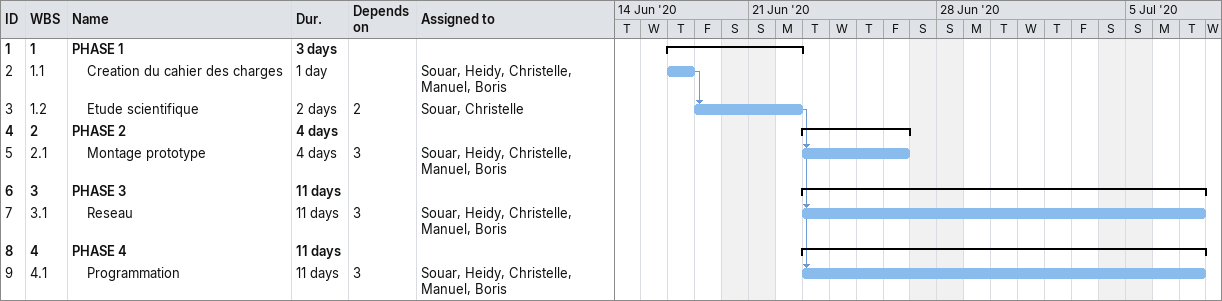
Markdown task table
| ID | WBS | Task | Duration | Start | Finish | Predecessors | Resources |
|---|---|---|---|---|---|---|---|
| 1 | 1 | **PHASE 1** | 3d | 2020-06-18 | 2020-06-22 |  |  |
| 2 | 1.1 | Creation du cahier des charges | 1d | 2020-06-18 | 2020-06-18 |  | Souar, Heidy, Christelle, Manuel, Boris |
| 3 | 1.2 | Etude scientifique | 2d | 2020-06-19 | 2020-06-22 | 2 | Souar, Christelle |
| 4 | 2 | **PHASE 2** | 4d | 2020-06-23 | 2020-06-26 |  |  |
| 5 | 2.1 | Montage prototype | 4d | 2020-06-23 | 2020-06-26 | 3 | Souar, Heidy, Christelle, Manuel, Boris |
| 6 | 3 | **PHASE 3** | 11d | 2020-06-23 | 2020-07-07 |  |  |
| 7 | 3.1 | Reseau | 11d | 2020-06-23 | 2020-07-07 | 3 | Souar, Heidy, Christelle, Manuel, Boris |
| 8 | 4 | **PHASE 4** | 11d | 2020-06-23 | 2020-07-07 |  |  |
| 9 | 4.1 | Programmation | 11d | 2020-06-23 | 2020-07-07 | 3 | Souar, Heidy, Christelle, Manuel, Boris |
